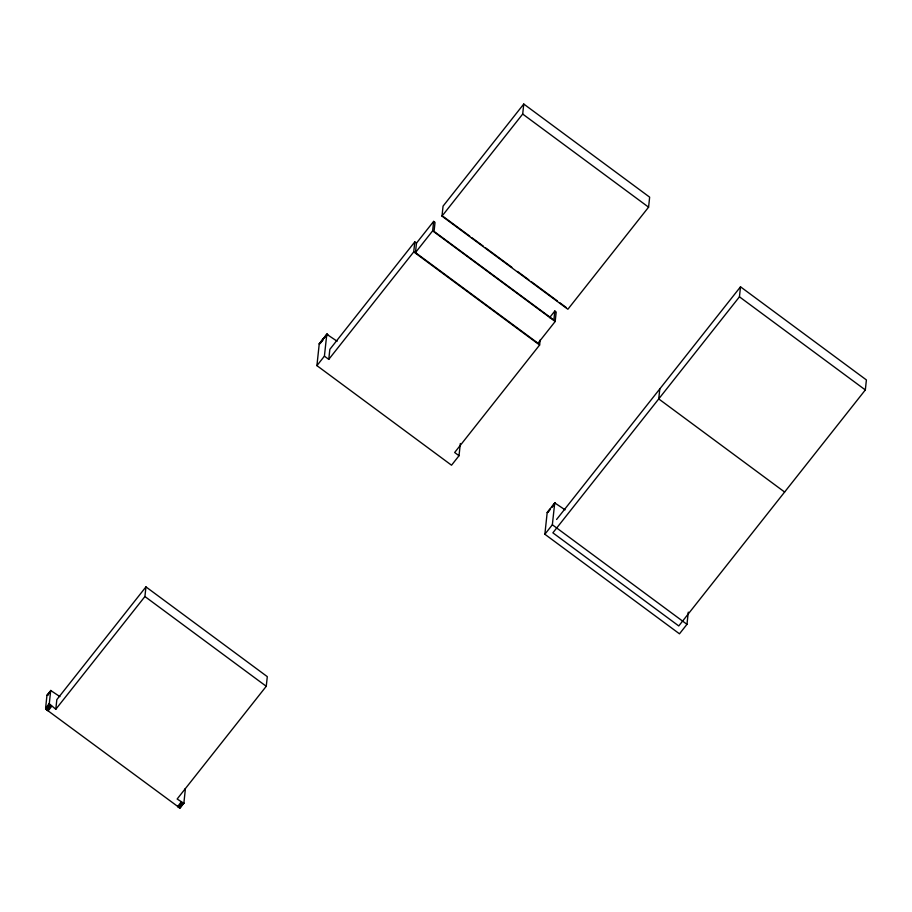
<?xml version="1.0" encoding="UTF-8"?>
<svg xmlns="http://www.w3.org/2000/svg" width="912" height="912" viewBox="0 0 912 912"><rect width="100%" height="100%" fill="white"/><g stroke="black" fill="none" stroke-linecap="round" stroke-linejoin="round"><path stroke-width="1.37" d="M48.051 695.309L46.968 695.286L45.6 708.145L46.957 710.003L179.801 807.964L183.871 803.084L185.25 790.237L184.669 789.119M183.814 803.255L177.145 799.015L266.258 686.28L267.296 676.647L145.954 586.883L144.917 596.528L55.803 709.262L49.282 703.733L50.696 690.487L59.918 696.62M55.803 709.262L56.829 699.629L145.954 586.883M460.332 443.517L459.021 455.726L451.531 465.211L316.92 365.632L319.234 343.927L326.792 334.282L337.121 341.225M316.92 365.632L324.41 356.159L326.792 334.282M324.41 356.159L328.765 359.374L329.836 349.364L414.8 241.874L416.476 243.116L415.462 252.578L538.012 343.22L555.18 321.491L556.195 312.029L554.827 311.015L549.548 317.695M328.765 359.374L413.729 251.894L414.8 241.874M415.462 252.578L432.641 230.85L433.656 221.377L435.024 222.391L434.055 231.409L553.869 320.032L554.827 311.015M441.989 216.144L443.061 206.123L523.762 104.036L649.652 197.152L648.58 207.172L567.88 309.259L441.989 216.144L522.69 114.046L523.762 104.036M459.021 455.726L454.655 452.5L539.619 345.01L540.155 340.005M688.275 612.123L686.975 624.332L679.474 633.817L544.863 534.25L547.189 512.544L550.096 509.135M544.863 534.25L552.353 524.765L554.735 502.888L565.075 509.842M659.809 388.9L658.738 398.92L784.628 492.035M739.438 296.822L740.51 286.813L866.4 379.928L865.328 389.937L678.767 625.951L552.877 532.836L739.438 296.822L865.328 389.937M319.234 343.927L326.929 334.202M327.146 334.202L319.303 343.767M319.952 343.767L323.281 339.56M324.946 337.451L327.442 334.294M326.143 336.574L327.807 334.465M46.968 695.286L50.833 690.407M47.39 695.047L49.59 692.265M48.416 694.203L49.875 692.356M45.623 708.373L49.259 703.505M45.725 708.624L49.385 703.996M45.908 708.92L49.567 704.292M46.17 709.251L49.829 704.623M46.523 709.604L50.183 704.976M46.957 710.003L50.616 705.375M416.476 243.116L433.656 221.377M47.481 710.425L51.14 705.797M48.074 710.881L51.733 706.253M177.555 806.664L181.214 802.024M178.159 807.086L181.819 802.457M178.684 807.439L182.343 802.811M179.128 807.701L182.788 803.062M179.504 807.872L183.164 803.244M179.801 807.964L183.46 803.335M180.017 807.964L183.871 803.084M547.189 512.544L554.872 502.808M551.76 507.026L555.089 502.808M547.895 512.384L550.392 509.215M552.056 507.118L555.385 502.9M556.594 519.475L740.51 286.813M522.69 114.046L648.58 207.172M443.563 216.771L469.726 236.117M472.006 237.804L483.371 246.217M485.651 247.893L511.814 267.25M517.503 271.457L528.88 279.87M531.149 281.557L557.312 300.903M559.592 302.59L566.409 307.64M432.641 230.85L555.18 321.491M413.729 251.894L539.619 345.01M552.353 524.765L686.975 624.332M144.917 596.528L266.258 686.28"/></g></svg>
